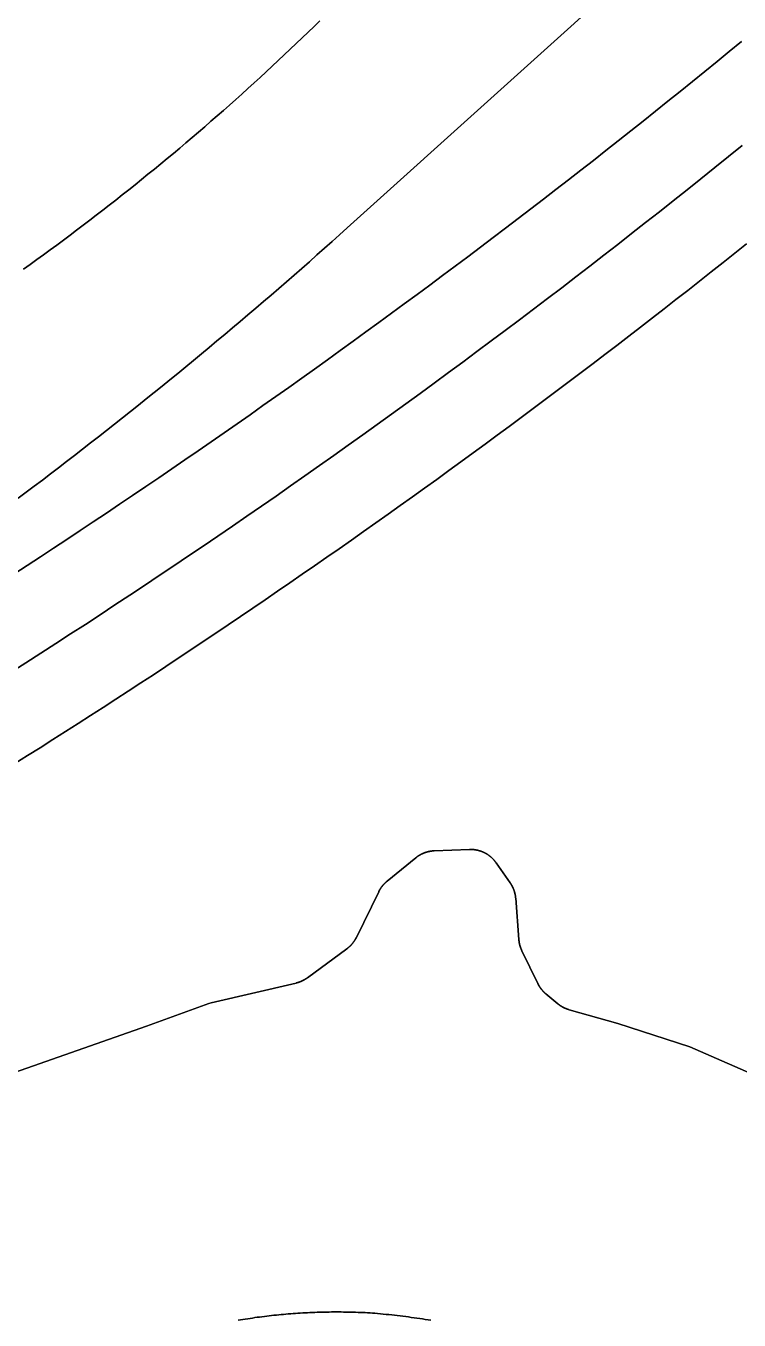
# Model space of a CAD drawing. Header units: metres. Extents: x -127 to 442, y -186 to 462.
# Drawn here: x 181.1 to 204.03, y 121.61 to 163.19 of the extents above; entities that cross this region are included whole.
import ezdxf

# ---------------------------------------------------------------- set-up
doc = ezdxf.new("R2010")
doc.units = ezdxf.units.M

msp = doc.modelspace()

# ---------------------------------------------------------------- linework, layer by layer
at = {"layer": 'road_0', "color": 8}
for points in [[(204.107, 162.688), (203.713, 162.365), (203.319, 162.044), (202.925, 161.723), (202.529, 161.403), (202.134, 161.083), (201.737, 160.765), (201.34, 160.447), (200.942, 160.13), (200.544, 159.813), (200.145, 159.498), (199.745, 159.183), (199.345, 158.869), (198.944, 158.556), (198.542, 158.244), (198.14, 157.932), (197.737, 157.622), (197.334, 157.312), (196.93, 157.003), (196.526, 156.694), (196.12, 156.387), (195.715, 156.08), (195.308, 155.774), (194.901, 155.469), (194.494, 155.164), (194.086, 154.861), (193.677, 154.558), (193.267, 154.256), (192.857, 153.955), (192.447, 153.655), (192.036, 153.355), (191.624, 153.056), (191.212, 152.758), (190.799, 152.461), (190.385, 152.165), (189.971, 151.869), (189.557, 151.575), (189.141, 151.281), (188.726, 150.988), (188.309, 150.696), (187.892, 150.404), (187.475, 150.114), (187.057, 149.824), (186.638, 149.535), (186.219, 149.247), (185.799, 148.96), (185.379, 148.673), (184.958, 148.388), (184.536, 148.103), (184.114, 147.819), (183.692, 147.536), (183.269, 147.253), (182.845, 146.972), (182.421, 146.691), (181.996, 146.411), (181.571, 146.132), (181.145, 145.854), (180.718, 145.577)], [(204.128, 159.349), (203.687, 158.992), (203.245, 158.635), (202.802, 158.279), (202.358, 157.925), (201.913, 157.571), (201.468, 157.218), (201.021, 156.867), (200.574, 156.516), (200.126, 156.166), (199.678, 155.818), (199.228, 155.47), (198.778, 155.124), (198.327, 154.778), (197.875, 154.433), (197.423, 154.09), (196.969, 153.748), (196.515, 153.406), (196.06, 153.066), (195.604, 152.726), (195.148, 152.388), (194.691, 152.051), (194.233, 151.715), (193.774, 151.379), (193.314, 151.045), (192.854, 150.712), (192.393, 150.38), (191.931, 150.049), (191.469, 149.719), (191.005, 149.39), (190.541, 149.062), (190.076, 148.736), (189.611, 148.41), (189.145, 148.085), (188.678, 147.762), (188.21, 147.439), (187.741, 147.118), (187.272, 146.797), (186.802, 146.478), (186.332, 146.16), (185.86, 145.842), (185.388, 145.526), (184.915, 145.211), (184.442, 144.897), (183.967, 144.584), (183.493, 144.272), (183.017, 143.962), (182.54, 143.652), (182.063, 143.343), (181.586, 143.036), (181.107, 142.73), (180.628, 142.424)], [(180.628, 142.424), (181.107, 142.73), (181.586, 143.036), (182.063, 143.343), (182.54, 143.652), (183.017, 143.962), (183.493, 144.272), (183.967, 144.584), (184.442, 144.897), (184.915, 145.211), (185.388, 145.526), (185.86, 145.842), (186.332, 146.16), (186.802, 146.478), (187.272, 146.797), (187.741, 147.118), (188.21, 147.439), (188.678, 147.762), (189.145, 148.085), (189.611, 148.41), (190.076, 148.736), (190.541, 149.062), (191.005, 149.39), (191.469, 149.719), (191.931, 150.049), (192.393, 150.38), (192.854, 150.712), (193.314, 151.045), (193.774, 151.379), (194.233, 151.715), (194.691, 152.051), (195.148, 152.388), (195.604, 152.726), (196.06, 153.066), (196.515, 153.406), (196.969, 153.748), (197.423, 154.09), (197.875, 154.433), (198.327, 154.778), (198.778, 155.124), (199.228, 155.47), (199.678, 155.818), (200.126, 156.166), (200.574, 156.516), (201.021, 156.867), (201.468, 157.218), (201.913, 157.571), (202.358, 157.925), (202.802, 158.279), (203.245, 158.635), (203.687, 158.992), (204.128, 159.349)], [(180.751, 139.487), (181.158, 139.743), (181.565, 139.999), (181.971, 140.257), (182.377, 140.515), (182.782, 140.774), (183.187, 141.034), (183.591, 141.295), (183.994, 141.556), (184.398, 141.818), (184.8, 142.081), (185.202, 142.345), (185.604, 142.609), (186.005, 142.875), (186.406, 143.141), (186.806, 143.407), (187.206, 143.675), (187.605, 143.943), (188.003, 144.212), (188.401, 144.482), (188.799, 144.753), (189.196, 145.024), (189.593, 145.296), (189.989, 145.569), (190.384, 145.842), (190.779, 146.117), (191.174, 146.392), (191.567, 146.668), (191.961, 146.944), (192.354, 147.221), (192.746, 147.499), (193.138, 147.778), (193.529, 148.058), (193.92, 148.338), (194.31, 148.619), (194.7, 148.901), (195.089, 149.184), (195.478, 149.467), (195.866, 149.751), (196.253, 150.036), (196.64, 150.321), (197.027, 150.607), (197.413, 150.894), (197.798, 151.182), (198.183, 151.47), (198.567, 151.76), (198.951, 152.049), (199.334, 152.34), (199.716, 152.631), (200.099, 152.923), (200.48, 153.216), (200.861, 153.51), (201.241, 153.804), (201.621, 154.099), (202, 154.395), (202.379, 154.691), (202.757, 154.988), (203.135, 155.286), (203.512, 155.585), (203.888, 155.884), (204.264, 156.184)]]:
    msp.add_lwpolyline(points, dxfattribs=at)
at = {"layer": 'road_1', "color": 7}
for points in [[(180.853, 148.011), (181.114, 148.206), (181.374, 148.402), (181.635, 148.599), (181.894, 148.796), (182.153, 148.994), (182.412, 149.192), (182.671, 149.391), (182.929, 149.59), (183.186, 149.79), (183.443, 149.991), (183.7, 150.192), (183.956, 150.393), (184.212, 150.596), (184.467, 150.798), (184.722, 151.002), (184.976, 151.205), (185.23, 151.41), (185.484, 151.615), (185.737, 151.82), (185.99, 152.026), (186.242, 152.233), (186.494, 152.44), (186.745, 152.648), (186.996, 152.856), (187.246, 153.065), (187.496, 153.274), (187.746, 153.484), (187.995, 153.694), (188.243, 153.905), (188.492, 154.117), (188.739, 154.329), (188.987, 154.541), (189.233, 154.754), (189.48, 154.968), (189.725, 155.182), (189.971, 155.397), (190.216, 155.612), (190.46, 155.828), (190.704, 156.044), (190.947, 156.261), (191.19, 156.478), (191.433, 156.696), (191.433, 156.696), (215.699, 178.544)], [(181.029, 155.372), (181.244, 155.526), (181.459, 155.681), (181.673, 155.836), (181.887, 155.992), (182.1, 156.149), (182.313, 156.307), (182.525, 156.465), (182.736, 156.624), (182.948, 156.784), (183.158, 156.945), (183.368, 157.106), (183.578, 157.268), (183.787, 157.43), (183.995, 157.593), (184.203, 157.757), (184.41, 157.922), (184.617, 158.087), (184.823, 158.253), (185.029, 158.42), (185.234, 158.587), (185.438, 158.755), (185.642, 158.924), (185.846, 159.093), (186.049, 159.263), (186.251, 159.434), (186.453, 159.605), (186.654, 159.777), (186.855, 159.95), (187.055, 160.123), (187.254, 160.297), (187.453, 160.472), (187.652, 160.647), (187.849, 160.823), (188.046, 161), (188.243, 161.177), (188.439, 161.355), (188.634, 161.534), (188.829, 161.713), (189.024, 161.893), (189.217, 162.073), (189.41, 162.255), (189.603, 162.436), (189.794, 162.619), (189.986, 162.802), (190.176, 162.986), (190.366, 163.17), (190.556, 163.355)], [(190.556, 163.355), (190.366, 163.17), (190.176, 162.986), (189.986, 162.802), (189.794, 162.619), (189.603, 162.436), (189.41, 162.255), (189.217, 162.073), (189.024, 161.893), (188.829, 161.713), (188.634, 161.534), (188.439, 161.355), (188.243, 161.177), (188.046, 161), (187.849, 160.823), (187.652, 160.647), (187.453, 160.472), (187.254, 160.297), (187.055, 160.123), (186.855, 159.95), (186.654, 159.777), (186.453, 159.605), (186.251, 159.434), (186.049, 159.263), (185.846, 159.093), (185.642, 158.924), (185.438, 158.755), (185.234, 158.587), (185.029, 158.42), (184.823, 158.253), (184.617, 158.087), (184.41, 157.922), (184.203, 157.757), (183.995, 157.593), (183.787, 157.43), (183.578, 157.268), (183.368, 157.106), (183.158, 156.945), (182.948, 156.784), (182.736, 156.624), (182.525, 156.465), (182.313, 156.307), (182.1, 156.149), (181.887, 155.992), (181.673, 155.836), (181.459, 155.681), (181.244, 155.526), (181.029, 155.372)]]:
    msp.add_lwpolyline(points, dxfattribs=at)
at = {"layer": 'road_5', "color": 3}
for points in [[(215.699, 178.544), (191.433, 156.696), (191.433, 156.696), (191.19, 156.478), (190.947, 156.261), (190.704, 156.044), (190.46, 155.828), (190.216, 155.612), (189.971, 155.397), (189.725, 155.182), (189.48, 154.968), (189.233, 154.754), (188.987, 154.541), (188.739, 154.329), (188.492, 154.117), (188.243, 153.905), (187.995, 153.694), (187.746, 153.484), (187.496, 153.274), (187.246, 153.065), (186.996, 152.856), (186.745, 152.648), (186.494, 152.44), (186.242, 152.233), (185.99, 152.026), (185.737, 151.82), (185.484, 151.615), (185.23, 151.41), (184.976, 151.205), (184.722, 151.002), (184.467, 150.798), (184.212, 150.596), (183.956, 150.393), (183.7, 150.192), (183.443, 149.991), (183.186, 149.79), (182.929, 149.59), (182.671, 149.391), (182.412, 149.192), (182.153, 148.994), (181.894, 148.796), (181.635, 148.599), (181.374, 148.402), (181.114, 148.206), (180.853, 148.011)], [(180.718, 145.577), (181.145, 145.854), (181.571, 146.132), (181.996, 146.411), (182.421, 146.691), (182.845, 146.972), (183.269, 147.253), (183.692, 147.536), (184.114, 147.819), (184.536, 148.103), (184.958, 148.388), (185.379, 148.673), (185.799, 148.96), (186.219, 149.247), (186.638, 149.535), (187.057, 149.824), (187.475, 150.114), (187.892, 150.404), (188.309, 150.696), (188.726, 150.988), (189.141, 151.281), (189.557, 151.575), (189.971, 151.869), (190.385, 152.165), (190.799, 152.461), (191.212, 152.758), (191.624, 153.056), (192.036, 153.355), (192.447, 153.655), (192.857, 153.955), (193.267, 154.256), (193.677, 154.558), (194.086, 154.861), (194.494, 155.164), (194.901, 155.469), (195.308, 155.774), (195.715, 156.08), (196.12, 156.387), (196.526, 156.694), (196.93, 157.003), (197.334, 157.312), (197.737, 157.622), (198.14, 157.932), (198.542, 158.244), (198.944, 158.556), (199.345, 158.869), (199.745, 159.183), (200.145, 159.498), (200.544, 159.813), (200.942, 160.13), (201.34, 160.447), (201.737, 160.765), (202.134, 161.083), (202.529, 161.403), (202.925, 161.723), (203.319, 162.044), (203.713, 162.365), (204.107, 162.688)]]:
    msp.add_lwpolyline(points, dxfattribs=at)
at = {"layer": 'terrain_5', "color": 3}
for points in [[(204.264, 156.184), (203.888, 155.884), (203.512, 155.585), (203.135, 155.286), (202.757, 154.988), (202.379, 154.691), (202, 154.395), (201.621, 154.099), (201.241, 153.804), (200.861, 153.51), (200.48, 153.216), (200.099, 152.923), (199.716, 152.631), (199.334, 152.34), (198.951, 152.049), (198.567, 151.76), (198.183, 151.47), (197.798, 151.182), (197.413, 150.894), (197.027, 150.607), (196.64, 150.321), (196.253, 150.036), (195.866, 149.751), (195.478, 149.467), (195.089, 149.184), (194.7, 148.901), (194.31, 148.619), (193.92, 148.338), (193.529, 148.058), (193.138, 147.778), (192.746, 147.499), (192.354, 147.221), (191.961, 146.944), (191.567, 146.668), (191.174, 146.392), (190.779, 146.117), (190.384, 145.842), (189.989, 145.569), (189.593, 145.296), (189.196, 145.024), (188.799, 144.753), (188.401, 144.482), (188.003, 144.212), (187.605, 143.943), (187.206, 143.675), (186.806, 143.407), (186.406, 143.141), (186.005, 142.875), (185.604, 142.609), (185.202, 142.345), (184.8, 142.081), (184.398, 141.818), (183.994, 141.556), (183.591, 141.295), (183.187, 141.034), (182.782, 140.774), (182.377, 140.515), (181.971, 140.257), (181.565, 139.999), (181.158, 139.743), (180.751, 139.487)], [(180.114, 129.352), (184.98, 131.048), (186.983, 131.777), (187.059, 131.801), (189.788, 132.439), (189.788, 132.439), (189.792, 132.44), (189.796, 132.441), (189.8, 132.442), (189.804, 132.443), (189.808, 132.444), (189.812, 132.445), (189.816, 132.446), (189.82, 132.447), (189.824, 132.448), (189.828, 132.449), (189.832, 132.45), (189.835, 132.451), (189.839, 132.452), (189.843, 132.454), (189.847, 132.455), (189.851, 132.456), (189.855, 132.457), (189.859, 132.458), (189.863, 132.46), (189.867, 132.461), (189.871, 132.462), (189.875, 132.463), (189.878, 132.465), (189.882, 132.466), (189.886, 132.467), (189.89, 132.469), (189.894, 132.47), (189.898, 132.471), (189.902, 132.473), (189.905, 132.474), (189.909, 132.476), (189.913, 132.477), (189.917, 132.478), (189.921, 132.48), (189.924, 132.481), (189.928, 132.483), (189.932, 132.484), (189.936, 132.486), (189.94, 132.487), (189.943, 132.489), (189.947, 132.491), (189.951, 132.492), (189.955, 132.494), (189.958, 132.495), (189.962, 132.497), (189.966, 132.499), (189.97, 132.5), (189.973, 132.502), (189.977, 132.504), (189.981, 132.505), (189.985, 132.507), (189.988, 132.509), (189.992, 132.511), (189.996, 132.512), (189.999, 132.514), (190.003, 132.516), (190.007, 132.518), (190.01, 132.52), (190.014, 132.521), (190.018, 132.523), (190.021, 132.525), (190.025, 132.527), (190.028, 132.529), (190.032, 132.531), (190.036, 132.533), (190.039, 132.535), (190.043, 132.537), (190.046, 132.539), (190.05, 132.541), (190.054, 132.543), (190.057, 132.545), (190.061, 132.547), (190.064, 132.549), (190.068, 132.551), (190.071, 132.553), (190.075, 132.555), (190.078, 132.557), (190.082, 132.559), (190.085, 132.561), (190.089, 132.564), (190.092, 132.566), (190.096, 132.568), (190.099, 132.57), (190.103, 132.572), (190.106, 132.574), (190.109, 132.577), (190.113, 132.579), (190.116, 132.581), (190.12, 132.584), (190.123, 132.586), (190.126, 132.588), (190.13, 132.59), (190.133, 132.593), (190.136, 132.595), (190.14, 132.597), (190.143, 132.6), (190.146, 132.602), (190.15, 132.605), (190.153, 132.607), (190.153, 132.607), (191.421, 133.539), (191.421, 133.539), (191.425, 133.542), (191.429, 133.545), (191.433, 133.548), (191.437, 133.551), (191.44, 133.554), (191.444, 133.557), (191.448, 133.56), (191.452, 133.563), (191.456, 133.566), (191.46, 133.569), (191.463, 133.572), (191.467, 133.575), (191.471, 133.578), (191.475, 133.581), (191.478, 133.584), (191.482, 133.587), (191.486, 133.591), (191.489, 133.594), (191.493, 133.597), (191.497, 133.6), (191.5, 133.603), (191.504, 133.607), (191.507, 133.61), (191.511, 133.613), (191.515, 133.617), (191.518, 133.62), (191.522, 133.623), (191.525, 133.627), (191.529, 133.63), (191.532, 133.634), (191.536, 133.637), (191.539, 133.64), (191.542, 133.644), (191.546, 133.647), (191.549, 133.651), (191.553, 133.654), (191.556, 133.658), (191.559, 133.661), (191.563, 133.665), (191.566, 133.669), (191.569, 133.672), (191.572, 133.676), (191.576, 133.679), (191.579, 133.683), (191.582, 133.687), (191.585, 133.69), (191.588, 133.694), (191.592, 133.698), (191.595, 133.701), (191.598, 133.705), (191.601, 133.709), (191.604, 133.713), (191.607, 133.717), (191.61, 133.72), (191.613, 133.724), (191.616, 133.728), (191.619, 133.732), (191.622, 133.736), (191.625, 133.74), (191.628, 133.743), (191.631, 133.747), (191.634, 133.751), (191.637, 133.755), (191.64, 133.759), (191.642, 133.763), (191.645, 133.767), (191.648, 133.771), (191.651, 133.775), (191.654, 133.779), (191.656, 133.783), (191.659, 133.787), (191.662, 133.791), (191.664, 133.795), (191.667, 133.799), (191.67, 133.803), (191.672, 133.807), (191.675, 133.811), (191.678, 133.816), (191.68, 133.82), (191.683, 133.824), (191.685, 133.828), (191.688, 133.832), (191.69, 133.836), (191.693, 133.841), (191.695, 133.845), (191.697, 133.849), (191.7, 133.853), (191.702, 133.858), (191.705, 133.862), (191.707, 133.866), (191.709, 133.87), (191.712, 133.875), (191.714, 133.879), (191.716, 133.883), (191.718, 133.888), (191.721, 133.892), (191.723, 133.896), (191.725, 133.901), (191.727, 133.905), (191.727, 133.905), (192.446, 135.373), (192.446, 135.373), (192.448, 135.377), (192.45, 135.381), (192.452, 135.385), (192.454, 135.389), (192.456, 135.393), (192.458, 135.396), (192.46, 135.4), (192.462, 135.404), (192.464, 135.408), (192.466, 135.412), (192.468, 135.416), (192.47, 135.42), (192.472, 135.423), (192.475, 135.427), (192.477, 135.431), (192.479, 135.435), (192.481, 135.439), (192.483, 135.442), (192.486, 135.446), (192.488, 135.45), (192.49, 135.454), (192.492, 135.457), (192.495, 135.461), (192.497, 135.465), (192.499, 135.469), (192.502, 135.472), (192.504, 135.476), (192.507, 135.48), (192.509, 135.483), (192.511, 135.487), (192.514, 135.491), (192.516, 135.494), (192.519, 135.498), (192.521, 135.502), (192.524, 135.505), (192.526, 135.509), (192.529, 135.512), (192.531, 135.516), (192.534, 135.519), (192.536, 135.523), (192.539, 135.526), (192.542, 135.53), (192.544, 135.534), (192.547, 135.537), (192.55, 135.541), (192.552, 135.544), (192.555, 135.547), (192.558, 135.551), (192.56, 135.554), (192.563, 135.558), (192.566, 135.561), (192.569, 135.565), (192.571, 135.568), (192.574, 135.571), (192.577, 135.575), (192.58, 135.578), (192.583, 135.581), (192.585, 135.585), (192.588, 135.588), (192.591, 135.591), (192.594, 135.595), (192.597, 135.598), (192.6, 135.601), (192.603, 135.605), (192.606, 135.608), (192.609, 135.611), (192.612, 135.614), (192.615, 135.617), (192.618, 135.621), (192.621, 135.624), (192.624, 135.627), (192.627, 135.63), (192.63, 135.633), (192.633, 135.636), (192.636, 135.64), (192.639, 135.643), (192.642, 135.646), (192.645, 135.649), (192.648, 135.652), (192.652, 135.655), (192.655, 135.658), (192.658, 135.661), (192.661, 135.664), (192.664, 135.667), (192.668, 135.67), (192.671, 135.673), (192.674, 135.676), (192.677, 135.679), (192.681, 135.682), (192.684, 135.685), (192.687, 135.687), (192.69, 135.69), (192.694, 135.693), (192.697, 135.696), (192.7, 135.699), (192.704, 135.702), (192.707, 135.704), (192.711, 135.707), (192.714, 135.71), (192.714, 135.71), (193.64, 136.462), (193.64, 136.462), (193.645, 136.466), (193.65, 136.47), (193.655, 136.474), (193.66, 136.478), (193.666, 136.482), (193.671, 136.486), (193.676, 136.49), (193.681, 136.494), (193.686, 136.498), (193.692, 136.501), (193.697, 136.505), (193.702, 136.509), (193.708, 136.513), (193.713, 136.516), (193.718, 136.52), (193.724, 136.523), (193.729, 136.527), (193.735, 136.53), (193.74, 136.534), (193.746, 136.537), (193.751, 136.541), (193.757, 136.544), (193.763, 136.547), (193.768, 136.551), (193.774, 136.554), (193.779, 136.557), (193.785, 136.56), (193.791, 136.564), (193.797, 136.567), (193.802, 136.57), (193.808, 136.573), (193.814, 136.576), (193.82, 136.579), (193.825, 136.582), (193.831, 136.584), (193.837, 136.587), (193.843, 136.59), (193.849, 136.593), (193.855, 136.596), (193.861, 136.598), (193.867, 136.601), (193.873, 136.604), (193.879, 136.606), (193.885, 136.609), (193.891, 136.611), (193.897, 136.614), (193.903, 136.616), (193.909, 136.618), (193.915, 136.621), (193.921, 136.623), (193.927, 136.625), (193.933, 136.627), (193.939, 136.63), (193.945, 136.632), (193.951, 136.634), (193.958, 136.636), (193.964, 136.638), (193.97, 136.64), (193.976, 136.642), (193.982, 136.644), (193.989, 136.646), (193.995, 136.647), (194.001, 136.649), (194.007, 136.651), (194.014, 136.653), (194.02, 136.654), (194.026, 136.656), (194.033, 136.657), (194.039, 136.659), (194.045, 136.66), (194.052, 136.662), (194.058, 136.663), (194.064, 136.665), (194.071, 136.666), (194.077, 136.667), (194.084, 136.668), (194.09, 136.67), (194.096, 136.671), (194.103, 136.672), (194.109, 136.673), (194.116, 136.674), (194.122, 136.675), (194.128, 136.676), (194.135, 136.677), (194.141, 136.678), (194.148, 136.678), (194.154, 136.679), (194.161, 136.68), (194.167, 136.681), (194.174, 136.681), (194.18, 136.682), (194.187, 136.682), (194.193, 136.683), (194.2, 136.683), (194.206, 136.684), (194.213, 136.684), (194.219, 136.684), (194.226, 136.685), (194.232, 136.685), (194.232, 136.685), (195.359, 136.729), (195.359, 136.729), (195.369, 136.729), (195.379, 136.73), (195.389, 136.73), (195.399, 136.73), (195.409, 136.73), (195.419, 136.73), (195.43, 136.729), (195.44, 136.729), (195.45, 136.729), (195.46, 136.728), (195.47, 136.727), (195.48, 136.727), (195.49, 136.726), (195.5, 136.725), (195.51, 136.724), (195.52, 136.722), (195.53, 136.721), (195.54, 136.72), (195.55, 136.718), (195.56, 136.717), (195.57, 136.715), (195.58, 136.713), (195.59, 136.711), (195.599, 136.709), (195.609, 136.707), (195.619, 136.705), (195.629, 136.703), (195.639, 136.701), (195.649, 136.698), (195.658, 136.696), (195.668, 136.693), (195.678, 136.69), (195.687, 136.687), (195.697, 136.684), (195.707, 136.681), (195.716, 136.678), (195.726, 136.675), (195.735, 136.671), (195.745, 136.668), (195.754, 136.664), (195.764, 136.661), (195.773, 136.657), (195.782, 136.653), (195.792, 136.649), (195.801, 136.645), (195.81, 136.641), (195.819, 136.637), (195.828, 136.633), (195.837, 136.628), (195.846, 136.624), (195.855, 136.619), (195.864, 136.615), (195.873, 136.61), (195.882, 136.605), (195.891, 136.6), (195.9, 136.595), (195.908, 136.59), (195.917, 136.585), (195.925, 136.579), (195.934, 136.574), (195.942, 136.569), (195.951, 136.563), (195.959, 136.557), (195.968, 136.552), (195.976, 136.546), (195.984, 136.54), (195.992, 136.534), (196, 136.528), (196.008, 136.522), (196.016, 136.516), (196.024, 136.51), (196.032, 136.503), (196.04, 136.497), (196.047, 136.49), (196.055, 136.484), (196.062, 136.477), (196.07, 136.47), (196.077, 136.463), (196.085, 136.456), (196.092, 136.45), (196.099, 136.442), (196.106, 136.435), (196.113, 136.428), (196.12, 136.421), (196.127, 136.414), (196.134, 136.406), (196.141, 136.399), (196.148, 136.391), (196.154, 136.384), (196.161, 136.376), (196.167, 136.368), (196.174, 136.36), (196.18, 136.352), (196.186, 136.345), (196.192, 136.337), (196.198, 136.329), (196.204, 136.32), (196.21, 136.312), (196.216, 136.304), (196.216, 136.304), (196.67, 135.658), (196.67, 135.658), (196.673, 135.654), (196.676, 135.649), (196.679, 135.645), (196.682, 135.64), (196.685, 135.636), (196.688, 135.631), (196.691, 135.627), (196.694, 135.622), (196.697, 135.617), (196.7, 135.613), (196.702, 135.608), (196.705, 135.604), (196.708, 135.599), (196.711, 135.594), (196.714, 135.59), (196.716, 135.585), (196.719, 135.58), (196.722, 135.576), (196.724, 135.571), (196.727, 135.566), (196.729, 135.561), (196.732, 135.557), (196.735, 135.552), (196.737, 135.547), (196.739, 135.542), (196.742, 135.537), (196.744, 135.533), (196.747, 135.528), (196.749, 135.523), (196.752, 135.518), (196.754, 135.513), (196.756, 135.508), (196.758, 135.503), (196.761, 135.498), (196.763, 135.494), (196.765, 135.489), (196.767, 135.484), (196.769, 135.479), (196.771, 135.474), (196.774, 135.469), (196.776, 135.464), (196.778, 135.459), (196.78, 135.454), (196.782, 135.449), (196.784, 135.444), (196.786, 135.439), (196.787, 135.434), (196.789, 135.428), (196.791, 135.423), (196.793, 135.418), (196.795, 135.413), (196.797, 135.408), (196.798, 135.403), (196.8, 135.398), (196.802, 135.393), (196.803, 135.388), (196.805, 135.382), (196.807, 135.377), (196.808, 135.372), (196.81, 135.367), (196.811, 135.362), (196.813, 135.356), (196.814, 135.351), (196.816, 135.346), (196.817, 135.341), (196.818, 135.336), (196.82, 135.33), (196.821, 135.325), (196.822, 135.32), (196.824, 135.315), (196.825, 135.309), (196.826, 135.304), (196.827, 135.299), (196.828, 135.294), (196.829, 135.288), (196.831, 135.283), (196.832, 135.278), (196.833, 135.272), (196.834, 135.267), (196.835, 135.262), (196.836, 135.256), (196.837, 135.251), (196.837, 135.246), (196.838, 135.24), (196.839, 135.235), (196.84, 135.23), (196.841, 135.224), (196.842, 135.219), (196.842, 135.214), (196.843, 135.208), (196.844, 135.203), (196.844, 135.198), (196.845, 135.192), (196.846, 135.187), (196.846, 135.182), (196.847, 135.176), (196.847, 135.171), (196.848, 135.165), (196.848, 135.16), (196.848, 135.16), (196.95, 133.834), (196.95, 133.834), (196.95, 133.83), (196.951, 133.826), (196.951, 133.823), (196.951, 133.819), (196.952, 133.815), (196.952, 133.811), (196.952, 133.808), (196.953, 133.804), (196.953, 133.8), (196.954, 133.796), (196.954, 133.793), (196.955, 133.789), (196.955, 133.785), (196.956, 133.781), (196.956, 133.777), (196.957, 133.774), (196.957, 133.77), (196.958, 133.766), (196.958, 133.762), (196.959, 133.759), (196.959, 133.755), (196.96, 133.751), (196.961, 133.747), (196.961, 133.744), (196.962, 133.74), (196.963, 133.736), (196.963, 133.733), (196.964, 133.729), (196.965, 133.725), (196.965, 133.721), (196.966, 133.718), (196.967, 133.714), (196.968, 133.71), (196.968, 133.707), (196.969, 133.703), (196.97, 133.699), (196.971, 133.695), (196.972, 133.692), (196.972, 133.688), (196.973, 133.684), (196.974, 133.681), (196.975, 133.677), (196.976, 133.673), (196.977, 133.67), (196.978, 133.666), (196.979, 133.662), (196.98, 133.659), (196.981, 133.655), (196.982, 133.651), (196.983, 133.648), (196.984, 133.644), (196.985, 133.64), (196.986, 133.637), (196.987, 133.633), (196.988, 133.629), (196.989, 133.626), (196.99, 133.622), (196.991, 133.618), (196.992, 133.615), (196.993, 133.611), (196.995, 133.608), (196.996, 133.604), (196.997, 133.6), (196.998, 133.597), (196.999, 133.593), (197, 133.59), (197.002, 133.586), (197.003, 133.582), (197.004, 133.579), (197.005, 133.575), (197.007, 133.572), (197.008, 133.568), (197.009, 133.565), (197.011, 133.561), (197.012, 133.558), (197.013, 133.554), (197.015, 133.55), (197.016, 133.547), (197.017, 133.543), (197.019, 133.54), (197.02, 133.536), (197.022, 133.533), (197.023, 133.529), (197.025, 133.526), (197.026, 133.522), (197.028, 133.519), (197.029, 133.515), (197.031, 133.512), (197.032, 133.508), (197.034, 133.505), (197.035, 133.501), (197.037, 133.498), (197.038, 133.495), (197.04, 133.491), (197.041, 133.488), (197.043, 133.484), (197.045, 133.481), (197.046, 133.477), (197.048, 133.474), (197.048, 133.474), (197.559, 132.423), (197.559, 132.423), (197.561, 132.419), (197.563, 132.415), (197.565, 132.411), (197.567, 132.408), (197.568, 132.404), (197.57, 132.4), (197.572, 132.396), (197.574, 132.392), (197.576, 132.389), (197.578, 132.385), (197.58, 132.381), (197.582, 132.377), (197.584, 132.374), (197.587, 132.37), (197.589, 132.366), (197.591, 132.362), (197.593, 132.359), (197.595, 132.355), (197.597, 132.351), (197.599, 132.348), (197.602, 132.344), (197.604, 132.34), (197.606, 132.337), (197.608, 132.333), (197.61, 132.329), (197.613, 132.326), (197.615, 132.322), (197.617, 132.318), (197.62, 132.315), (197.622, 132.311), (197.624, 132.308), (197.627, 132.304), (197.629, 132.301), (197.631, 132.297), (197.634, 132.293), (197.636, 132.29), (197.639, 132.286), (197.641, 132.283), (197.644, 132.279), (197.646, 132.276), (197.649, 132.272), (197.651, 132.269), (197.654, 132.266), (197.656, 132.262), (197.659, 132.259), (197.661, 132.255), (197.664, 132.252), (197.667, 132.248), (197.669, 132.245), (197.672, 132.242), (197.674, 132.238), (197.677, 132.235), (197.68, 132.232), (197.683, 132.228), (197.685, 132.225), (197.688, 132.222), (197.691, 132.218), (197.693, 132.215), (197.696, 132.212), (197.699, 132.209), (197.702, 132.205), (197.705, 132.202), (197.707, 132.199), (197.71, 132.196), (197.713, 132.193), (197.716, 132.189), (197.719, 132.186), (197.722, 132.183), (197.725, 132.18), (197.728, 132.177), (197.731, 132.174), (197.733, 132.171), (197.736, 132.168), (197.739, 132.164), (197.742, 132.161), (197.745, 132.158), (197.748, 132.155), (197.751, 132.152), (197.754, 132.149), (197.758, 132.146), (197.761, 132.143), (197.764, 132.14), (197.767, 132.137), (197.77, 132.134), (197.773, 132.132), (197.776, 132.129), (197.779, 132.126), (197.782, 132.123), (197.786, 132.12), (197.789, 132.117), (197.792, 132.114), (197.795, 132.111), (197.798, 132.109), (197.802, 132.106), (197.805, 132.103), (197.808, 132.1), (197.811, 132.097), (197.815, 132.095), (197.818, 132.092), (197.818, 132.092), (198.198, 131.775), (198.198, 131.775), (198.201, 131.772), (198.204, 131.77), (198.208, 131.767), (198.211, 131.764), (198.214, 131.762), (198.218, 131.759), (198.221, 131.757), (198.224, 131.754), (198.228, 131.751), (198.231, 131.749), (198.234, 131.746), (198.238, 131.744), (198.241, 131.741), (198.244, 131.739), (198.248, 131.736), (198.251, 131.734), (198.255, 131.731), (198.258, 131.729), (198.261, 131.727), (198.265, 131.724), (198.268, 131.722), (198.272, 131.719), (198.275, 131.717), (198.279, 131.715), (198.282, 131.712), (198.286, 131.71), (198.289, 131.708), (198.293, 131.705), (198.296, 131.703), (198.3, 131.701), (198.303, 131.699), (198.307, 131.696), (198.311, 131.694), (198.314, 131.692), (198.318, 131.69), (198.321, 131.688), (198.325, 131.686), (198.328, 131.683), (198.332, 131.681), (198.336, 131.679), (198.339, 131.677), (198.343, 131.675), (198.347, 131.673), (198.35, 131.671), (198.354, 131.669), (198.358, 131.667), (198.361, 131.665), (198.365, 131.663), (198.369, 131.661), (198.372, 131.659), (198.376, 131.657), (198.38, 131.655), (198.384, 131.653), (198.387, 131.651), (198.391, 131.649), (198.395, 131.647), (198.399, 131.646), (198.402, 131.644), (198.406, 131.642), (198.41, 131.64), (198.414, 131.638), (198.418, 131.636), (198.421, 131.635), (198.425, 131.633), (198.429, 131.631), (198.433, 131.63), (198.437, 131.628), (198.441, 131.626), (198.444, 131.624), (198.448, 131.623), (198.452, 131.621), (198.456, 131.62), (198.46, 131.618), (198.464, 131.616), (198.468, 131.615), (198.472, 131.613), (198.476, 131.612), (198.479, 131.61), (198.483, 131.609), (198.487, 131.607), (198.491, 131.606), (198.495, 131.604), (198.499, 131.603), (198.503, 131.601), (198.507, 131.6), (198.511, 131.599), (198.515, 131.597), (198.519, 131.596), (198.523, 131.595), (198.527, 131.593), (198.531, 131.592), (198.535, 131.591), (198.539, 131.589), (198.543, 131.588), (198.547, 131.587), (198.551, 131.586), (198.555, 131.584), (198.559, 131.583), (198.563, 131.582), (198.563, 131.582), (200.132, 131.134), (202.441, 130.387), (207.221, 128.295)], [(207.221, 128.295), (202.441, 130.387), (200.132, 131.134), (198.563, 131.582), (198.563, 131.582), (198.559, 131.583), (198.555, 131.584), (198.551, 131.586), (198.547, 131.587), (198.543, 131.588), (198.539, 131.589), (198.535, 131.591), (198.531, 131.592), (198.527, 131.593), (198.523, 131.595), (198.519, 131.596), (198.515, 131.597), (198.511, 131.599), (198.507, 131.6), (198.503, 131.601), (198.499, 131.603), (198.495, 131.604), (198.491, 131.606), (198.487, 131.607), (198.483, 131.609), (198.479, 131.61), (198.476, 131.612), (198.472, 131.613), (198.468, 131.615), (198.464, 131.616), (198.46, 131.618), (198.456, 131.62), (198.452, 131.621), (198.448, 131.623), (198.444, 131.624), (198.441, 131.626), (198.437, 131.628), (198.433, 131.63), (198.429, 131.631), (198.425, 131.633), (198.421, 131.635), (198.418, 131.636), (198.414, 131.638), (198.41, 131.64), (198.406, 131.642), (198.402, 131.644), (198.399, 131.646), (198.395, 131.647), (198.391, 131.649), (198.387, 131.651), (198.384, 131.653), (198.38, 131.655), (198.376, 131.657), (198.372, 131.659), (198.369, 131.661), (198.365, 131.663), (198.361, 131.665), (198.358, 131.667), (198.354, 131.669), (198.35, 131.671), (198.347, 131.673), (198.343, 131.675), (198.339, 131.677), (198.336, 131.679), (198.332, 131.681), (198.328, 131.683), (198.325, 131.686), (198.321, 131.688), (198.318, 131.69), (198.314, 131.692), (198.311, 131.694), (198.307, 131.696), (198.303, 131.699), (198.3, 131.701), (198.296, 131.703), (198.293, 131.705), (198.289, 131.708), (198.286, 131.71), (198.282, 131.712), (198.279, 131.715), (198.275, 131.717), (198.272, 131.719), (198.268, 131.722), (198.265, 131.724), (198.261, 131.727), (198.258, 131.729), (198.255, 131.731), (198.251, 131.734), (198.248, 131.736), (198.244, 131.739), (198.241, 131.741), (198.238, 131.744), (198.234, 131.746), (198.231, 131.749), (198.228, 131.751), (198.224, 131.754), (198.221, 131.757), (198.218, 131.759), (198.214, 131.762), (198.211, 131.764), (198.208, 131.767), (198.204, 131.77), (198.201, 131.772), (198.198, 131.775), (198.198, 131.775), (197.818, 132.092), (197.818, 132.092), (197.815, 132.095), (197.811, 132.097), (197.808, 132.1), (197.805, 132.103), (197.802, 132.106), (197.798, 132.109), (197.795, 132.111), (197.792, 132.114), (197.789, 132.117), (197.786, 132.12), (197.782, 132.123), (197.779, 132.126), (197.776, 132.129), (197.773, 132.132), (197.77, 132.134), (197.767, 132.137), (197.764, 132.14), (197.761, 132.143), (197.758, 132.146), (197.754, 132.149), (197.751, 132.152), (197.748, 132.155), (197.745, 132.158), (197.742, 132.161), (197.739, 132.164), (197.736, 132.168), (197.733, 132.171), (197.731, 132.174), (197.728, 132.177), (197.725, 132.18), (197.722, 132.183), (197.719, 132.186), (197.716, 132.189), (197.713, 132.193), (197.71, 132.196), (197.707, 132.199), (197.705, 132.202), (197.702, 132.205), (197.699, 132.209), (197.696, 132.212), (197.693, 132.215), (197.691, 132.218), (197.688, 132.222), (197.685, 132.225), (197.683, 132.228), (197.68, 132.232), (197.677, 132.235), (197.674, 132.238), (197.672, 132.242), (197.669, 132.245), (197.667, 132.248), (197.664, 132.252), (197.661, 132.255), (197.659, 132.259), (197.656, 132.262), (197.654, 132.266), (197.651, 132.269), (197.649, 132.272), (197.646, 132.276), (197.644, 132.279), (197.641, 132.283), (197.639, 132.286), (197.636, 132.29), (197.634, 132.293), (197.631, 132.297), (197.629, 132.301), (197.627, 132.304), (197.624, 132.308), (197.622, 132.311), (197.62, 132.315), (197.617, 132.318), (197.615, 132.322), (197.613, 132.326), (197.61, 132.329), (197.608, 132.333), (197.606, 132.337), (197.604, 132.34), (197.602, 132.344), (197.599, 132.348), (197.597, 132.351), (197.595, 132.355), (197.593, 132.359), (197.591, 132.362), (197.589, 132.366), (197.587, 132.37), (197.584, 132.374), (197.582, 132.377), (197.58, 132.381), (197.578, 132.385), (197.576, 132.389), (197.574, 132.392), (197.572, 132.396), (197.57, 132.4), (197.568, 132.404), (197.567, 132.408), (197.565, 132.411), (197.563, 132.415), (197.561, 132.419), (197.559, 132.423), (197.559, 132.423), (197.048, 133.474), (197.048, 133.474), (197.046, 133.477), (197.045, 133.481), (197.043, 133.484), (197.041, 133.488), (197.04, 133.491), (197.038, 133.495), (197.037, 133.498), (197.035, 133.501), (197.034, 133.505), (197.032, 133.508), (197.031, 133.512), (197.029, 133.515), (197.028, 133.519), (197.026, 133.522), (197.025, 133.526), (197.023, 133.529), (197.022, 133.533), (197.02, 133.536), (197.019, 133.54), (197.017, 133.543), (197.016, 133.547), (197.015, 133.55), (197.013, 133.554), (197.012, 133.558), (197.011, 133.561), (197.009, 133.565), (197.008, 133.568), (197.007, 133.572), (197.005, 133.575), (197.004, 133.579), (197.003, 133.582), (197.002, 133.586), (197, 133.59), (196.999, 133.593), (196.998, 133.597), (196.997, 133.6), (196.996, 133.604), (196.995, 133.608), (196.993, 133.611), (196.992, 133.615), (196.991, 133.618), (196.99, 133.622), (196.989, 133.626), (196.988, 133.629), (196.987, 133.633), (196.986, 133.637), (196.985, 133.64), (196.984, 133.644), (196.983, 133.648), (196.982, 133.651), (196.981, 133.655), (196.98, 133.659), (196.979, 133.662), (196.978, 133.666), (196.977, 133.67), (196.976, 133.673), (196.975, 133.677), (196.974, 133.681), (196.973, 133.684), (196.972, 133.688), (196.972, 133.692), (196.971, 133.695), (196.97, 133.699), (196.969, 133.703), (196.968, 133.707), (196.968, 133.71), (196.967, 133.714), (196.966, 133.718), (196.965, 133.721), (196.965, 133.725), (196.964, 133.729), (196.963, 133.733), (196.963, 133.736), (196.962, 133.74), (196.961, 133.744), (196.961, 133.747), (196.96, 133.751), (196.959, 133.755), (196.959, 133.759), (196.958, 133.762), (196.958, 133.766), (196.957, 133.77), (196.957, 133.774), (196.956, 133.777), (196.956, 133.781), (196.955, 133.785), (196.955, 133.789), (196.954, 133.793), (196.954, 133.796), (196.953, 133.8), (196.953, 133.804), (196.952, 133.808), (196.952, 133.811), (196.952, 133.815), (196.951, 133.819), (196.951, 133.823), (196.951, 133.826), (196.95, 133.83), (196.95, 133.834), (196.95, 133.834), (196.848, 135.16), (196.848, 135.16), (196.848, 135.165), (196.847, 135.171), (196.847, 135.176), (196.846, 135.182), (196.846, 135.187), (196.845, 135.192), (196.844, 135.198), (196.844, 135.203), (196.843, 135.208), (196.842, 135.214), (196.842, 135.219), (196.841, 135.224), (196.84, 135.23), (196.839, 135.235), (196.838, 135.24), (196.837, 135.246), (196.837, 135.251), (196.836, 135.256), (196.835, 135.262), (196.834, 135.267), (196.833, 135.272), (196.832, 135.278), (196.831, 135.283), (196.829, 135.288), (196.828, 135.294), (196.827, 135.299), (196.826, 135.304), (196.825, 135.309), (196.824, 135.315), (196.822, 135.32), (196.821, 135.325), (196.82, 135.33), (196.818, 135.336), (196.817, 135.341), (196.816, 135.346), (196.814, 135.351), (196.813, 135.356), (196.811, 135.362), (196.81, 135.367), (196.808, 135.372), (196.807, 135.377), (196.805, 135.382), (196.803, 135.388), (196.802, 135.393), (196.8, 135.398), (196.798, 135.403), (196.797, 135.408), (196.795, 135.413), (196.793, 135.418), (196.791, 135.423), (196.789, 135.428), (196.787, 135.434), (196.786, 135.439), (196.784, 135.444), (196.782, 135.449), (196.78, 135.454), (196.778, 135.459), (196.776, 135.464), (196.774, 135.469), (196.771, 135.474), (196.769, 135.479), (196.767, 135.484), (196.765, 135.489), (196.763, 135.494), (196.761, 135.498), (196.758, 135.503), (196.756, 135.508), (196.754, 135.513), (196.752, 135.518), (196.749, 135.523), (196.747, 135.528), (196.744, 135.533), (196.742, 135.537), (196.739, 135.542), (196.737, 135.547), (196.735, 135.552), (196.732, 135.557), (196.729, 135.561), (196.727, 135.566), (196.724, 135.571), (196.722, 135.576), (196.719, 135.58), (196.716, 135.585), (196.714, 135.59), (196.711, 135.594), (196.708, 135.599), (196.705, 135.604), (196.702, 135.608), (196.7, 135.613), (196.697, 135.617), (196.694, 135.622), (196.691, 135.627), (196.688, 135.631), (196.685, 135.636), (196.682, 135.64), (196.679, 135.645), (196.676, 135.649), (196.673, 135.654), (196.67, 135.658), (196.67, 135.658), (196.216, 136.304), (196.216, 136.304), (196.21, 136.312), (196.204, 136.32), (196.198, 136.329), (196.192, 136.337), (196.186, 136.345), (196.18, 136.352), (196.174, 136.36), (196.167, 136.368), (196.161, 136.376), (196.154, 136.384), (196.148, 136.391), (196.141, 136.399), (196.134, 136.406), (196.127, 136.414), (196.12, 136.421), (196.113, 136.428), (196.106, 136.435), (196.099, 136.442), (196.092, 136.45), (196.085, 136.456), (196.077, 136.463), (196.07, 136.47), (196.062, 136.477), (196.055, 136.484), (196.047, 136.49), (196.04, 136.497), (196.032, 136.503), (196.024, 136.51), (196.016, 136.516), (196.008, 136.522), (196, 136.528), (195.992, 136.534), (195.984, 136.54), (195.976, 136.546), (195.968, 136.552), (195.959, 136.557), (195.951, 136.563), (195.942, 136.569), (195.934, 136.574), (195.925, 136.579), (195.917, 136.585), (195.908, 136.59), (195.9, 136.595), (195.891, 136.6), (195.882, 136.605), (195.873, 136.61), (195.864, 136.615), (195.855, 136.619), (195.846, 136.624), (195.837, 136.628), (195.828, 136.633), (195.819, 136.637), (195.81, 136.641), (195.801, 136.645), (195.792, 136.649), (195.782, 136.653), (195.773, 136.657), (195.764, 136.661), (195.754, 136.664), (195.745, 136.668), (195.735, 136.671), (195.726, 136.675), (195.716, 136.678), (195.707, 136.681), (195.697, 136.684), (195.687, 136.687), (195.678, 136.69), (195.668, 136.693), (195.658, 136.696), (195.649, 136.698), (195.639, 136.701), (195.629, 136.703), (195.619, 136.705), (195.609, 136.707), (195.599, 136.709), (195.59, 136.711), (195.58, 136.713), (195.57, 136.715), (195.56, 136.717), (195.55, 136.718), (195.54, 136.72), (195.53, 136.721), (195.52, 136.722), (195.51, 136.724), (195.5, 136.725), (195.49, 136.726), (195.48, 136.727), (195.47, 136.727), (195.46, 136.728), (195.45, 136.729), (195.44, 136.729), (195.43, 136.729), (195.419, 136.73), (195.409, 136.73), (195.399, 136.73), (195.389, 136.73), (195.379, 136.73), (195.369, 136.729), (195.359, 136.729), (195.359, 136.729), (194.232, 136.685), (194.232, 136.685), (194.226, 136.685), (194.219, 136.684), (194.213, 136.684), (194.206, 136.684), (194.2, 136.683), (194.193, 136.683), (194.187, 136.682), (194.18, 136.682), (194.174, 136.681), (194.167, 136.681), (194.161, 136.68), (194.154, 136.679), (194.148, 136.678), (194.141, 136.678), (194.135, 136.677), (194.128, 136.676), (194.122, 136.675), (194.116, 136.674), (194.109, 136.673), (194.103, 136.672), (194.096, 136.671), (194.09, 136.67), (194.084, 136.668), (194.077, 136.667), (194.071, 136.666), (194.064, 136.665), (194.058, 136.663), (194.052, 136.662), (194.045, 136.66), (194.039, 136.659), (194.033, 136.657), (194.026, 136.656), (194.02, 136.654), (194.014, 136.653), (194.007, 136.651), (194.001, 136.649), (193.995, 136.647), (193.989, 136.646), (193.982, 136.644), (193.976, 136.642), (193.97, 136.64), (193.964, 136.638), (193.958, 136.636), (193.951, 136.634), (193.945, 136.632), (193.939, 136.63), (193.933, 136.627), (193.927, 136.625), (193.921, 136.623), (193.915, 136.621), (193.909, 136.618), (193.903, 136.616), (193.897, 136.614), (193.891, 136.611), (193.885, 136.609), (193.879, 136.606), (193.873, 136.604), (193.867, 136.601), (193.861, 136.598), (193.855, 136.596), (193.849, 136.593), (193.843, 136.59), (193.837, 136.587), (193.831, 136.584), (193.825, 136.582), (193.82, 136.579), (193.814, 136.576), (193.808, 136.573), (193.802, 136.57), (193.797, 136.567), (193.791, 136.564), (193.785, 136.56), (193.779, 136.557), (193.774, 136.554), (193.768, 136.551), (193.763, 136.547), (193.757, 136.544), (193.751, 136.541), (193.746, 136.537), (193.74, 136.534), (193.735, 136.53), (193.729, 136.527), (193.724, 136.523), (193.718, 136.52), (193.713, 136.516), (193.708, 136.513), (193.702, 136.509), (193.697, 136.505), (193.692, 136.501), (193.686, 136.498), (193.681, 136.494), (193.676, 136.49), (193.671, 136.486), (193.666, 136.482), (193.66, 136.478), (193.655, 136.474), (193.65, 136.47), (193.645, 136.466), (193.64, 136.462), (193.64, 136.462), (192.714, 135.71), (192.714, 135.71), (192.711, 135.707), (192.707, 135.704), (192.704, 135.702), (192.7, 135.699), (192.697, 135.696), (192.694, 135.693), (192.69, 135.69), (192.687, 135.687), (192.684, 135.685), (192.681, 135.682), (192.677, 135.679), (192.674, 135.676), (192.671, 135.673), (192.668, 135.67), (192.664, 135.667), (192.661, 135.664), (192.658, 135.661), (192.655, 135.658), (192.652, 135.655), (192.648, 135.652), (192.645, 135.649), (192.642, 135.646), (192.639, 135.643), (192.636, 135.64), (192.633, 135.636), (192.63, 135.633), (192.627, 135.63), (192.624, 135.627), (192.621, 135.624), (192.618, 135.621), (192.615, 135.617), (192.612, 135.614), (192.609, 135.611), (192.606, 135.608), (192.603, 135.605), (192.6, 135.601), (192.597, 135.598), (192.594, 135.595), (192.591, 135.591), (192.588, 135.588), (192.585, 135.585), (192.583, 135.581), (192.58, 135.578), (192.577, 135.575), (192.574, 135.571), (192.571, 135.568), (192.569, 135.565), (192.566, 135.561), (192.563, 135.558), (192.56, 135.554), (192.558, 135.551), (192.555, 135.547), (192.552, 135.544), (192.55, 135.541), (192.547, 135.537), (192.544, 135.534), (192.542, 135.53), (192.539, 135.526), (192.536, 135.523), (192.534, 135.519), (192.531, 135.516), (192.529, 135.512), (192.526, 135.509), (192.524, 135.505), (192.521, 135.502), (192.519, 135.498), (192.516, 135.494), (192.514, 135.491), (192.511, 135.487), (192.509, 135.483), (192.507, 135.48), (192.504, 135.476), (192.502, 135.472), (192.499, 135.469), (192.497, 135.465), (192.495, 135.461), (192.492, 135.457), (192.49, 135.454), (192.488, 135.45), (192.486, 135.446), (192.483, 135.442), (192.481, 135.439), (192.479, 135.435), (192.477, 135.431), (192.475, 135.427), (192.472, 135.423), (192.47, 135.42), (192.468, 135.416), (192.466, 135.412), (192.464, 135.408), (192.462, 135.404), (192.46, 135.4), (192.458, 135.396), (192.456, 135.393), (192.454, 135.389), (192.452, 135.385), (192.45, 135.381), (192.448, 135.377), (192.446, 135.373), (192.446, 135.373), (191.727, 133.905), (191.727, 133.905), (191.725, 133.901), (191.723, 133.896), (191.721, 133.892), (191.718, 133.888), (191.716, 133.883), (191.714, 133.879), (191.712, 133.875), (191.709, 133.87), (191.707, 133.866), (191.705, 133.862), (191.702, 133.858), (191.7, 133.853), (191.697, 133.849), (191.695, 133.845), (191.693, 133.841), (191.69, 133.836), (191.688, 133.832), (191.685, 133.828), (191.683, 133.824), (191.68, 133.82), (191.678, 133.816), (191.675, 133.811), (191.672, 133.807), (191.67, 133.803), (191.667, 133.799), (191.664, 133.795), (191.662, 133.791), (191.659, 133.787), (191.656, 133.783), (191.654, 133.779), (191.651, 133.775), (191.648, 133.771), (191.645, 133.767), (191.642, 133.763), (191.64, 133.759), (191.637, 133.755), (191.634, 133.751), (191.631, 133.747), (191.628, 133.743), (191.625, 133.74), (191.622, 133.736), (191.619, 133.732), (191.616, 133.728), (191.613, 133.724), (191.61, 133.72), (191.607, 133.717), (191.604, 133.713), (191.601, 133.709), (191.598, 133.705), (191.595, 133.701), (191.592, 133.698), (191.588, 133.694), (191.585, 133.69), (191.582, 133.687), (191.579, 133.683), (191.576, 133.679), (191.572, 133.676), (191.569, 133.672), (191.566, 133.669), (191.563, 133.665), (191.559, 133.661), (191.556, 133.658), (191.553, 133.654), (191.549, 133.651), (191.546, 133.647), (191.542, 133.644), (191.539, 133.64), (191.536, 133.637), (191.532, 133.634), (191.529, 133.63), (191.525, 133.627), (191.522, 133.623), (191.518, 133.62), (191.515, 133.617), (191.511, 133.613), (191.507, 133.61), (191.504, 133.607), (191.5, 133.603), (191.497, 133.6), (191.493, 133.597), (191.489, 133.594), (191.486, 133.591), (191.482, 133.587), (191.478, 133.584), (191.475, 133.581), (191.471, 133.578), (191.467, 133.575), (191.463, 133.572), (191.46, 133.569), (191.456, 133.566), (191.452, 133.563), (191.448, 133.56), (191.444, 133.557), (191.44, 133.554), (191.437, 133.551), (191.433, 133.548), (191.429, 133.545), (191.425, 133.542), (191.421, 133.539), (191.421, 133.539), (190.153, 132.607), (190.153, 132.607), (190.15, 132.605), (190.146, 132.602), (190.143, 132.6), (190.14, 132.597), (190.136, 132.595), (190.133, 132.593), (190.13, 132.59), (190.126, 132.588), (190.123, 132.586), (190.12, 132.584), (190.116, 132.581), (190.113, 132.579), (190.109, 132.577), (190.106, 132.574), (190.103, 132.572), (190.099, 132.57), (190.096, 132.568), (190.092, 132.566), (190.089, 132.564), (190.085, 132.561), (190.082, 132.559), (190.078, 132.557), (190.075, 132.555), (190.071, 132.553), (190.068, 132.551), (190.064, 132.549), (190.061, 132.547), (190.057, 132.545), (190.054, 132.543), (190.05, 132.541), (190.046, 132.539), (190.043, 132.537), (190.039, 132.535), (190.036, 132.533), (190.032, 132.531), (190.028, 132.529), (190.025, 132.527), (190.021, 132.525), (190.018, 132.523), (190.014, 132.521), (190.01, 132.52), (190.007, 132.518), (190.003, 132.516), (189.999, 132.514), (189.996, 132.512), (189.992, 132.511), (189.988, 132.509), (189.985, 132.507), (189.981, 132.505), (189.977, 132.504), (189.973, 132.502), (189.97, 132.5), (189.966, 132.499), (189.962, 132.497), (189.958, 132.495), (189.955, 132.494), (189.951, 132.492), (189.947, 132.491), (189.943, 132.489), (189.94, 132.487), (189.936, 132.486), (189.932, 132.484), (189.928, 132.483), (189.924, 132.481), (189.921, 132.48), (189.917, 132.478), (189.913, 132.477), (189.909, 132.476), (189.905, 132.474), (189.902, 132.473), (189.898, 132.471), (189.894, 132.47), (189.89, 132.469), (189.886, 132.467), (189.882, 132.466), (189.878, 132.465), (189.875, 132.463), (189.871, 132.462), (189.867, 132.461), (189.863, 132.46), (189.859, 132.458), (189.855, 132.457), (189.851, 132.456), (189.847, 132.455), (189.843, 132.454), (189.839, 132.452), (189.835, 132.451), (189.832, 132.45), (189.828, 132.449), (189.824, 132.448), (189.82, 132.447), (189.816, 132.446), (189.812, 132.445), (189.808, 132.444), (189.804, 132.443), (189.8, 132.442), (189.796, 132.441), (189.792, 132.44), (189.788, 132.439), (189.788, 132.439), (187.059, 131.801), (186.983, 131.777), (184.98, 131.048), (180.114, 129.352)], [(187.929, 121.604), (188.005, 121.617), (188.082, 121.63), (188.158, 121.642), (188.234, 121.654), (188.311, 121.665), (188.387, 121.676), (188.464, 121.687), (188.54, 121.698), (188.617, 121.708), (188.694, 121.718), (188.77, 121.728), (188.847, 121.737), (188.924, 121.746), (189.001, 121.755), (189.078, 121.763), (189.155, 121.771), (189.231, 121.779), (189.308, 121.786), (189.385, 121.793), (189.462, 121.8), (189.539, 121.807), (189.617, 121.813), (189.694, 121.819), (189.771, 121.824), (189.848, 121.83), (189.925, 121.834), (190.002, 121.839), (190.079, 121.843), (190.157, 121.847), (190.234, 121.851), (190.311, 121.854), (190.388, 121.857), (190.466, 121.86), (190.543, 121.862), (190.62, 121.864), (190.697, 121.866), (190.775, 121.868), (190.852, 121.869), (190.929, 121.87), (191.007, 121.87), (191.084, 121.87), (191.161, 121.87), (191.239, 121.87), (191.316, 121.869), (191.393, 121.868), (191.47, 121.866), (191.548, 121.865), (191.625, 121.863), (191.702, 121.86), (191.78, 121.858), (191.857, 121.855), (191.934, 121.851), (192.011, 121.848), (192.088, 121.844), (192.166, 121.839), (192.243, 121.835), (192.32, 121.83), (192.32, 121.83), (192.41, 121.822), (192.501, 121.813), (192.591, 121.804), (192.682, 121.794), (192.772, 121.785), (192.862, 121.775), (192.953, 121.765), (193.043, 121.754), (193.133, 121.743), (193.223, 121.732), (193.314, 121.72), (193.404, 121.709), (193.494, 121.696), (193.584, 121.684), (193.674, 121.671), (193.764, 121.658), (193.853, 121.645), (193.943, 121.631), (194.033, 121.617), (194.123, 121.603)]]:
    msp.add_lwpolyline(points, dxfattribs=at)
at = {"layer": 'water', "color": 5}
msp.add_lwpolyline([(194.123, 121.603), (194.033, 121.617), (193.943, 121.631), (193.853, 121.645), (193.764, 121.658), (193.674, 121.671), (193.584, 121.684), (193.494, 121.696), (193.404, 121.709), (193.314, 121.72), (193.223, 121.732), (193.133, 121.743), (193.043, 121.754), (192.953, 121.765), (192.862, 121.775), (192.772, 121.785), (192.682, 121.794), (192.591, 121.804), (192.501, 121.813), (192.41, 121.822), (192.32, 121.83), (192.32, 121.83), (192.243, 121.835), (192.166, 121.839), (192.088, 121.844), (192.011, 121.848), (191.934, 121.851), (191.857, 121.855), (191.78, 121.858), (191.702, 121.86), (191.625, 121.863), (191.548, 121.865), (191.47, 121.866), (191.393, 121.868), (191.316, 121.869), (191.239, 121.87), (191.161, 121.87), (191.084, 121.87), (191.007, 121.87), (190.929, 121.87), (190.852, 121.869), (190.775, 121.868), (190.697, 121.866), (190.62, 121.864), (190.543, 121.862), (190.466, 121.86), (190.388, 121.857), (190.311, 121.854), (190.234, 121.851), (190.157, 121.847), (190.079, 121.843), (190.002, 121.839), (189.925, 121.834), (189.848, 121.83), (189.771, 121.824), (189.694, 121.819), (189.617, 121.813), (189.539, 121.807), (189.462, 121.8), (189.385, 121.793), (189.308, 121.786), (189.231, 121.779), (189.155, 121.771), (189.078, 121.763), (189.001, 121.755), (188.924, 121.746), (188.847, 121.737), (188.77, 121.728), (188.694, 121.718), (188.617, 121.708), (188.54, 121.698), (188.464, 121.687), (188.387, 121.676), (188.311, 121.665), (188.234, 121.654), (188.158, 121.642), (188.082, 121.63), (188.005, 121.617), (187.929, 121.604)], dxfattribs=at)

doc.saveas('drawing.dxf')
